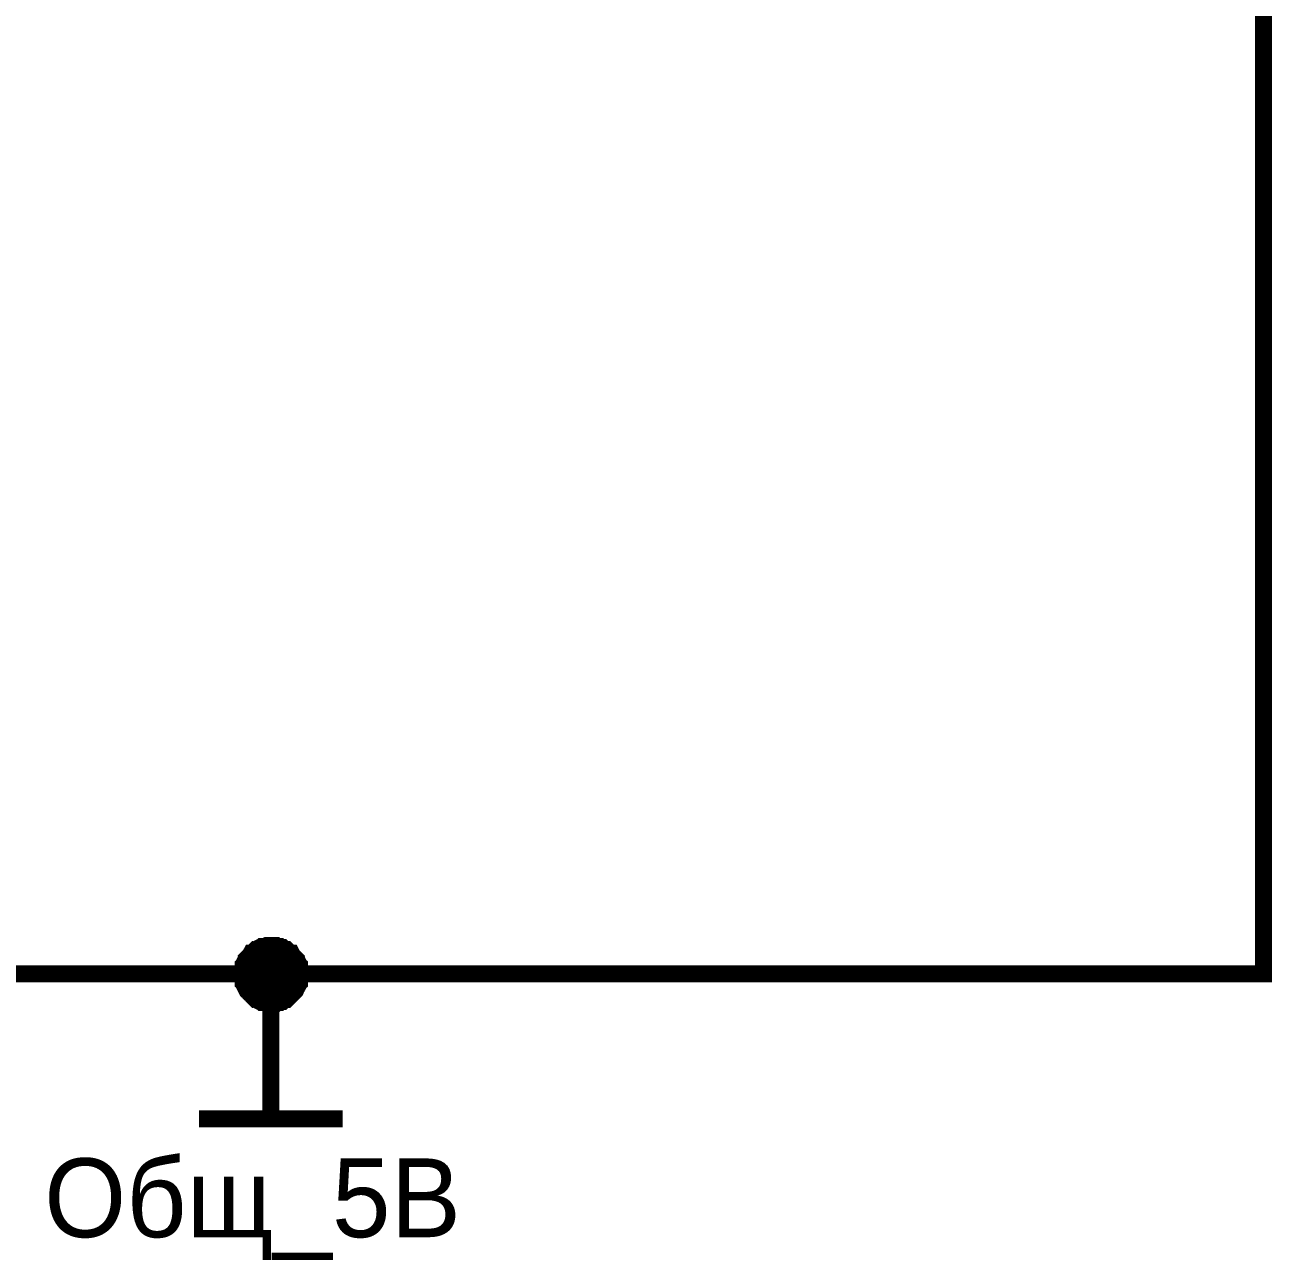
# Model space of a CAD drawing. Extents: x 0 to 594, y 0 to 420.
# Drawn here: x 53.28 to 75.27, y 122.46 to 144.22 of the extents above; entities that cross this region are included whole.
import ezdxf

# ---------------------------------------------------------------- set-up
doc = ezdxf.new("R2010")
doc.units = 0
doc.layers.add('SHEET', color=255, linetype='CONTINUOUS')

msp = doc.modelspace()

# ---------------------------------------------------------------- linework, layer by layer
at = {"layer": 'SHEET'}
for points, const_width in [([(75.118, 157.5), (75.118, 127.498), (57.615, 127.498), (45.13, 127.498), (32.628, 127.498), (32.628, 144.992)], 0.3), ([(57.111, 127.498), (57.111, 127.515), (57.111, 127.55), (57.111, 127.567), (57.129, 127.602), (57.129, 127.619), (57.129, 127.654), (57.146, 127.671), (57.146, 127.689), (57.163, 127.723), (57.181, 127.741), (57.181, 127.758), (57.198, 127.775), (57.216, 127.793), (57.233, 127.81), (57.25, 127.828), (57.268, 127.862), (57.285, 127.862), (57.302, 127.88), (57.32, 127.897), (57.337, 127.914), (57.354, 127.932), (57.372, 127.932), (57.389, 127.949), (57.424, 127.967), (57.441, 127.967), (57.459, 127.984), (57.493, 127.984), (57.511, 127.984), (57.545, 128.001), (57.563, 128.001), (57.598, 128.001), (57.615, 128.001)], 0.3), ([(57.111, 127.498), (57.111, 127.515), (57.111, 127.55), (57.111, 127.567), (57.129, 127.602), (57.129, 127.619), (57.129, 127.654), (57.146, 127.671), (57.146, 127.689), (57.163, 127.723), (57.181, 127.741), (57.181, 127.758), (57.198, 127.775), (57.216, 127.793), (57.233, 127.81), (57.25, 127.828), (57.268, 127.862), (57.285, 127.862), (57.302, 127.88), (57.32, 127.897), (57.337, 127.914), (57.354, 127.932), (57.372, 127.932), (57.389, 127.949), (57.424, 127.967), (57.441, 127.967), (57.459, 127.984), (57.493, 127.984), (57.511, 127.984), (57.545, 128.001), (57.563, 128.001), (57.598, 128.001), (57.615, 128.001)], 0.3), ([(57.111, 127.498), (57.111, 127.515), (57.111, 127.55), (57.111, 127.567), (57.129, 127.602), (57.129, 127.619), (57.129, 127.654), (57.146, 127.671), (57.146, 127.689), (57.163, 127.723), (57.181, 127.741), (57.181, 127.758), (57.198, 127.775), (57.216, 127.793), (57.233, 127.81), (57.25, 127.828), (57.268, 127.862), (57.285, 127.862), (57.302, 127.88), (57.32, 127.897), (57.337, 127.914), (57.354, 127.932), (57.372, 127.932), (57.389, 127.949), (57.424, 127.967), (57.441, 127.967), (57.459, 127.984), (57.493, 127.984), (57.511, 127.984), (57.545, 128.001), (57.563, 128.001), (57.598, 128.001), (57.615, 128.001)], 0.3), ([(57.111, 127.498), (57.111, 127.515), (57.111, 127.55), (57.111, 127.567), (57.129, 127.602), (57.129, 127.619), (57.129, 127.654), (57.146, 127.671), (57.146, 127.689), (57.163, 127.723), (57.181, 127.741), (57.181, 127.758), (57.198, 127.775), (57.216, 127.793), (57.233, 127.81), (57.25, 127.828), (57.268, 127.862), (57.285, 127.862), (57.302, 127.88), (57.32, 127.897), (57.337, 127.914), (57.354, 127.932), (57.372, 127.932), (57.389, 127.949), (57.424, 127.967), (57.441, 127.967), (57.459, 127.984), (57.493, 127.984), (57.511, 127.984), (57.545, 128.001), (57.563, 128.001), (57.598, 128.001), (57.615, 128.001)], 0.3), ([(57.111, 127.498), (57.111, 127.515), (57.111, 127.55), (57.111, 127.567), (57.129, 127.602), (57.129, 127.619), (57.129, 127.654), (57.146, 127.671), (57.146, 127.689), (57.163, 127.723), (57.181, 127.741), (57.181, 127.758), (57.198, 127.775), (57.216, 127.793), (57.233, 127.81), (57.25, 127.828), (57.268, 127.862), (57.285, 127.862), (57.302, 127.88), (57.32, 127.897), (57.337, 127.914), (57.354, 127.932), (57.372, 127.932), (57.389, 127.949), (57.424, 127.967), (57.441, 127.967), (57.459, 127.984), (57.493, 127.984), (57.511, 127.984), (57.545, 128.001), (57.563, 128.001), (57.598, 128.001), (57.615, 128.001)], 0.0991), ([(57.111, 127.498), (57.111, 127.515), (57.111, 127.55), (57.111, 127.567), (57.129, 127.602), (57.129, 127.619), (57.129, 127.654), (57.146, 127.671), (57.146, 127.689), (57.163, 127.723), (57.181, 127.741), (57.181, 127.758), (57.198, 127.775), (57.216, 127.793), (57.233, 127.81), (57.25, 127.828), (57.268, 127.862), (57.285, 127.862), (57.302, 127.88), (57.32, 127.897), (57.337, 127.914), (57.354, 127.932), (57.372, 127.932), (57.389, 127.949), (57.424, 127.967), (57.441, 127.967), (57.459, 127.984), (57.493, 127.984), (57.511, 127.984), (57.545, 128.001), (57.563, 128.001), (57.598, 128.001), (57.615, 128.001)], 0.0991), ([(57.111, 127.498), (57.111, 127.515), (57.111, 127.55), (57.111, 127.567), (57.129, 127.602), (57.129, 127.619), (57.129, 127.654), (57.146, 127.671), (57.146, 127.689), (57.163, 127.723), (57.181, 127.741), (57.181, 127.758), (57.198, 127.775), (57.216, 127.793), (57.233, 127.81), (57.25, 127.828), (57.268, 127.862), (57.285, 127.862), (57.302, 127.88), (57.32, 127.897), (57.337, 127.914), (57.354, 127.932), (57.372, 127.932), (57.389, 127.949), (57.424, 127.967), (57.441, 127.967), (57.459, 127.984), (57.493, 127.984), (57.511, 127.984), (57.545, 128.001), (57.563, 128.001), (57.598, 128.001), (57.615, 128.001)], 0.0991), ([(57.111, 127.498), (57.111, 127.515), (57.111, 127.55), (57.111, 127.567), (57.129, 127.602), (57.129, 127.619), (57.129, 127.654), (57.146, 127.671), (57.146, 127.689), (57.163, 127.723), (57.181, 127.741), (57.181, 127.758), (57.198, 127.775), (57.216, 127.793), (57.233, 127.81), (57.25, 127.828), (57.268, 127.862), (57.285, 127.862), (57.302, 127.88), (57.32, 127.897), (57.337, 127.914), (57.354, 127.932), (57.372, 127.932), (57.389, 127.949), (57.424, 127.967), (57.441, 127.967), (57.459, 127.984), (57.493, 127.984), (57.511, 127.984), (57.545, 128.001), (57.563, 128.001), (57.598, 128.001), (57.615, 128.001)], 0.0991), ([(57.615, 128.001), (57.615, 128.001)], 0.3), ([(57.615, 128.001), (57.65, 128.001), (57.667, 128.001), (57.702, 128.001), (57.719, 127.984), (57.754, 127.984), (57.771, 127.984), (57.789, 127.967), (57.823, 127.967), (57.841, 127.949), (57.858, 127.932), (57.893, 127.932), (57.91, 127.914), (57.928, 127.897), (57.945, 127.88), (57.962, 127.862), (57.98, 127.862), (57.997, 127.828), (58.014, 127.81), (58.032, 127.793), (58.049, 127.775), (58.066, 127.758), (58.066, 127.741), (58.084, 127.723), (58.101, 127.689), (58.101, 127.671), (58.119, 127.654), (58.119, 127.619), (58.119, 127.602), (58.136, 127.567), (58.136, 127.55), (58.136, 127.515), (58.136, 127.498)], 0.3), ([(57.615, 128.001), (57.615, 128.001)], 0.3), ([(57.615, 128.001), (57.65, 128.001), (57.667, 128.001), (57.702, 128.001), (57.719, 127.984), (57.754, 127.984), (57.771, 127.984), (57.789, 127.967), (57.823, 127.967), (57.841, 127.949), (57.858, 127.932), (57.893, 127.932), (57.91, 127.914), (57.928, 127.897), (57.945, 127.88), (57.962, 127.862), (57.98, 127.862), (57.997, 127.828), (58.014, 127.81), (58.032, 127.793), (58.049, 127.775), (58.066, 127.758), (58.066, 127.741), (58.084, 127.723), (58.101, 127.689), (58.101, 127.671), (58.119, 127.654), (58.119, 127.619), (58.119, 127.602), (58.136, 127.567), (58.136, 127.55), (58.136, 127.515), (58.136, 127.498)], 0.3), ([(57.615, 128.001), (57.615, 128.001)], 0.3), ([(57.615, 128.001), (57.65, 128.001), (57.667, 128.001), (57.702, 128.001), (57.719, 127.984), (57.754, 127.984), (57.771, 127.984), (57.789, 127.967), (57.823, 127.967), (57.841, 127.949), (57.858, 127.932), (57.893, 127.932), (57.91, 127.914), (57.928, 127.897), (57.945, 127.88), (57.962, 127.862), (57.98, 127.862), (57.997, 127.828), (58.014, 127.81), (58.032, 127.793), (58.049, 127.775), (58.066, 127.758), (58.066, 127.741), (58.084, 127.723), (58.101, 127.689), (58.101, 127.671), (58.119, 127.654), (58.119, 127.619), (58.119, 127.602), (58.136, 127.567), (58.136, 127.55), (58.136, 127.515), (58.136, 127.498)], 0.3), ([(57.615, 128.001), (57.615, 128.001)], 0.3), ([(57.615, 128.001), (57.65, 128.001), (57.667, 128.001), (57.702, 128.001), (57.719, 127.984), (57.754, 127.984), (57.771, 127.984), (57.789, 127.967), (57.823, 127.967), (57.841, 127.949), (57.858, 127.932), (57.893, 127.932), (57.91, 127.914), (57.928, 127.897), (57.945, 127.88), (57.962, 127.862), (57.98, 127.862), (57.997, 127.828), (58.014, 127.81), (58.032, 127.793), (58.049, 127.775), (58.066, 127.758), (58.066, 127.741), (58.084, 127.723), (58.101, 127.689), (58.101, 127.671), (58.119, 127.654), (58.119, 127.619), (58.119, 127.602), (58.136, 127.567), (58.136, 127.55), (58.136, 127.515), (58.136, 127.498)], 0.3), ([(57.615, 128.001), (57.615, 128.001)], 0.0991), ([(57.615, 128.001), (57.65, 128.001), (57.667, 128.001), (57.702, 128.001), (57.719, 127.984), (57.754, 127.984), (57.771, 127.984), (57.789, 127.967), (57.823, 127.967), (57.841, 127.949), (57.858, 127.932), (57.893, 127.932), (57.91, 127.914), (57.928, 127.897), (57.945, 127.88), (57.962, 127.862), (57.98, 127.862), (57.997, 127.828), (58.014, 127.81), (58.032, 127.793), (58.049, 127.775), (58.066, 127.758), (58.066, 127.741), (58.084, 127.723), (58.101, 127.689), (58.101, 127.671), (58.119, 127.654), (58.119, 127.619), (58.119, 127.602), (58.136, 127.567), (58.136, 127.55), (58.136, 127.515), (58.136, 127.498)], 0.0991), ([(57.615, 128.001), (57.615, 128.001)], 0.0991), ([(57.615, 128.001), (57.65, 128.001), (57.667, 128.001), (57.702, 128.001), (57.719, 127.984), (57.754, 127.984), (57.771, 127.984), (57.789, 127.967), (57.823, 127.967), (57.841, 127.949), (57.858, 127.932), (57.893, 127.932), (57.91, 127.914), (57.928, 127.897), (57.945, 127.88), (57.962, 127.862), (57.98, 127.862), (57.997, 127.828), (58.014, 127.81), (58.032, 127.793), (58.049, 127.775), (58.066, 127.758), (58.066, 127.741), (58.084, 127.723), (58.101, 127.689), (58.101, 127.671), (58.119, 127.654), (58.119, 127.619), (58.119, 127.602), (58.136, 127.567), (58.136, 127.55), (58.136, 127.515), (58.136, 127.498)], 0.0991), ([(57.615, 128.001), (57.615, 128.001)], 0.0991), ([(57.615, 128.001), (57.65, 128.001), (57.667, 128.001), (57.702, 128.001), (57.719, 127.984), (57.754, 127.984), (57.771, 127.984), (57.789, 127.967), (57.823, 127.967), (57.841, 127.949), (57.858, 127.932), (57.893, 127.932), (57.91, 127.914), (57.928, 127.897), (57.945, 127.88), (57.962, 127.862), (57.98, 127.862), (57.997, 127.828), (58.014, 127.81), (58.032, 127.793), (58.049, 127.775), (58.066, 127.758), (58.066, 127.741), (58.084, 127.723), (58.101, 127.689), (58.101, 127.671), (58.119, 127.654), (58.119, 127.619), (58.119, 127.602), (58.136, 127.567), (58.136, 127.55), (58.136, 127.515), (58.136, 127.498)], 0.0991), ([(57.615, 128.001), (57.615, 128.001)], 0.0991), ([(57.615, 128.001), (57.65, 128.001), (57.667, 128.001), (57.702, 128.001), (57.719, 127.984), (57.754, 127.984), (57.771, 127.984), (57.789, 127.967), (57.823, 127.967), (57.841, 127.949), (57.858, 127.932), (57.893, 127.932), (57.91, 127.914), (57.928, 127.897), (57.945, 127.88), (57.962, 127.862), (57.98, 127.862), (57.997, 127.828), (58.014, 127.81), (58.032, 127.793), (58.049, 127.775), (58.066, 127.758), (58.066, 127.741), (58.084, 127.723), (58.101, 127.689), (58.101, 127.671), (58.119, 127.654), (58.119, 127.619), (58.119, 127.602), (58.136, 127.567), (58.136, 127.55), (58.136, 127.515), (58.136, 127.498)], 0.0991), ([(57.615, 126.976), (57.598, 126.976), (57.563, 126.976), (57.545, 126.976), (57.511, 126.994), (57.493, 126.994), (57.459, 126.994), (57.441, 127.011), (57.424, 127.011), (57.389, 127.028), (57.372, 127.046), (57.354, 127.046), (57.337, 127.063), (57.32, 127.081), (57.302, 127.098), (57.285, 127.115), (57.268, 127.133), (57.25, 127.15), (57.233, 127.167), (57.216, 127.185), (57.198, 127.202), (57.181, 127.237), (57.181, 127.254), (57.163, 127.272), (57.146, 127.306), (57.146, 127.324), (57.129, 127.341), (57.129, 127.376), (57.129, 127.393), (57.111, 127.428), (57.111, 127.445), (57.111, 127.48), (57.111, 127.498)], 0.3), ([(57.111, 127.498), (57.111, 127.498)], 0.3), ([(57.615, 126.976), (57.598, 126.976), (57.563, 126.976), (57.545, 126.976), (57.511, 126.994), (57.493, 126.994), (57.459, 126.994), (57.441, 127.011), (57.424, 127.011), (57.389, 127.028), (57.372, 127.046), (57.354, 127.046), (57.337, 127.063), (57.32, 127.081), (57.302, 127.098), (57.285, 127.115), (57.268, 127.133), (57.25, 127.15), (57.233, 127.167), (57.216, 127.185), (57.198, 127.202), (57.181, 127.237), (57.181, 127.254), (57.163, 127.272), (57.146, 127.306), (57.146, 127.324), (57.129, 127.341), (57.129, 127.376), (57.129, 127.393), (57.111, 127.428), (57.111, 127.445), (57.111, 127.48), (57.111, 127.498)], 0.3), ([(57.111, 127.498), (57.111, 127.498)], 0.3), ([(57.615, 126.976), (57.598, 126.976), (57.563, 126.976), (57.545, 126.976), (57.511, 126.994), (57.493, 126.994), (57.459, 126.994), (57.441, 127.011), (57.424, 127.011), (57.389, 127.028), (57.372, 127.046), (57.354, 127.046), (57.337, 127.063), (57.32, 127.081), (57.302, 127.098), (57.285, 127.115), (57.268, 127.133), (57.25, 127.15), (57.233, 127.167), (57.216, 127.185), (57.198, 127.202), (57.181, 127.237), (57.181, 127.254), (57.163, 127.272), (57.146, 127.306), (57.146, 127.324), (57.129, 127.341), (57.129, 127.376), (57.129, 127.393), (57.111, 127.428), (57.111, 127.445), (57.111, 127.48), (57.111, 127.498)], 0.3), ([(57.111, 127.498), (57.111, 127.498)], 0.3), ([(57.615, 126.976), (57.598, 126.976), (57.563, 126.976), (57.545, 126.976), (57.511, 126.994), (57.493, 126.994), (57.459, 126.994), (57.441, 127.011), (57.424, 127.011), (57.389, 127.028), (57.372, 127.046), (57.354, 127.046), (57.337, 127.063), (57.32, 127.081), (57.302, 127.098), (57.285, 127.115), (57.268, 127.133), (57.25, 127.15), (57.233, 127.167), (57.216, 127.185), (57.198, 127.202), (57.181, 127.237), (57.181, 127.254), (57.163, 127.272), (57.146, 127.306), (57.146, 127.324), (57.129, 127.341), (57.129, 127.376), (57.129, 127.393), (57.111, 127.428), (57.111, 127.445), (57.111, 127.48), (57.111, 127.498)], 0.3), ([(57.111, 127.498), (57.111, 127.498)], 0.3), ([(57.615, 126.976), (57.598, 126.976), (57.563, 126.976), (57.545, 126.976), (57.511, 126.994), (57.493, 126.994), (57.459, 126.994), (57.441, 127.011), (57.424, 127.011), (57.389, 127.028), (57.372, 127.046), (57.354, 127.046), (57.337, 127.063), (57.32, 127.081), (57.302, 127.098), (57.285, 127.115), (57.268, 127.133), (57.25, 127.15), (57.233, 127.167), (57.216, 127.185), (57.198, 127.202), (57.181, 127.237), (57.181, 127.254), (57.163, 127.272), (57.146, 127.306), (57.146, 127.324), (57.129, 127.341), (57.129, 127.376), (57.129, 127.393), (57.111, 127.428), (57.111, 127.445), (57.111, 127.48), (57.111, 127.498)], 0.0991), ([(57.111, 127.498), (57.111, 127.498)], 0.0991), ([(57.615, 126.976), (57.598, 126.976), (57.563, 126.976), (57.545, 126.976), (57.511, 126.994), (57.493, 126.994), (57.459, 126.994), (57.441, 127.011), (57.424, 127.011), (57.389, 127.028), (57.372, 127.046), (57.354, 127.046), (57.337, 127.063), (57.32, 127.081), (57.302, 127.098), (57.285, 127.115), (57.268, 127.133), (57.25, 127.15), (57.233, 127.167), (57.216, 127.185), (57.198, 127.202), (57.181, 127.237), (57.181, 127.254), (57.163, 127.272), (57.146, 127.306), (57.146, 127.324), (57.129, 127.341), (57.129, 127.376), (57.129, 127.393), (57.111, 127.428), (57.111, 127.445), (57.111, 127.48), (57.111, 127.498)], 0.0991), ([(57.111, 127.498), (57.111, 127.498)], 0.0991), ([(57.615, 126.976), (57.598, 126.976), (57.563, 126.976), (57.545, 126.976), (57.511, 126.994), (57.493, 126.994), (57.459, 126.994), (57.441, 127.011), (57.424, 127.011), (57.389, 127.028), (57.372, 127.046), (57.354, 127.046), (57.337, 127.063), (57.32, 127.081), (57.302, 127.098), (57.285, 127.115), (57.268, 127.133), (57.25, 127.15), (57.233, 127.167), (57.216, 127.185), (57.198, 127.202), (57.181, 127.237), (57.181, 127.254), (57.163, 127.272), (57.146, 127.306), (57.146, 127.324), (57.129, 127.341), (57.129, 127.376), (57.129, 127.393), (57.111, 127.428), (57.111, 127.445), (57.111, 127.48), (57.111, 127.498)], 0.0991), ([(57.111, 127.498), (57.111, 127.498)], 0.0991), ([(57.615, 126.976), (57.598, 126.976), (57.563, 126.976), (57.545, 126.976), (57.511, 126.994), (57.493, 126.994), (57.459, 126.994), (57.441, 127.011), (57.424, 127.011), (57.389, 127.028), (57.372, 127.046), (57.354, 127.046), (57.337, 127.063), (57.32, 127.081), (57.302, 127.098), (57.285, 127.115), (57.268, 127.133), (57.25, 127.15), (57.233, 127.167), (57.216, 127.185), (57.198, 127.202), (57.181, 127.237), (57.181, 127.254), (57.163, 127.272), (57.146, 127.306), (57.146, 127.324), (57.129, 127.341), (57.129, 127.376), (57.129, 127.393), (57.111, 127.428), (57.111, 127.445), (57.111, 127.48), (57.111, 127.498)], 0.0991), ([(57.111, 127.498), (57.111, 127.498)], 0.0991), ([(57.615, 127.498), (57.615, 124.944)], 0.3), ([(58.136, 127.498), (58.136, 127.48), (58.136, 127.445), (58.136, 127.428), (58.119, 127.393), (58.119, 127.376), (58.119, 127.341), (58.101, 127.324), (58.101, 127.306), (58.084, 127.272), (58.066, 127.254), (58.066, 127.237), (58.049, 127.202), (58.032, 127.185), (58.014, 127.167), (57.997, 127.15), (57.98, 127.133), (57.962, 127.115), (57.945, 127.098), (57.928, 127.081), (57.91, 127.063), (57.893, 127.046), (57.858, 127.046), (57.841, 127.028), (57.823, 127.011), (57.789, 127.011), (57.771, 126.994), (57.754, 126.994), (57.719, 126.994), (57.702, 126.976), (57.667, 126.976), (57.65, 126.976), (57.615, 126.976)], 0.3), ([(58.136, 127.498), (58.136, 127.48), (58.136, 127.445), (58.136, 127.428), (58.119, 127.393), (58.119, 127.376), (58.119, 127.341), (58.101, 127.324), (58.101, 127.306), (58.084, 127.272), (58.066, 127.254), (58.066, 127.237), (58.049, 127.202), (58.032, 127.185), (58.014, 127.167), (57.997, 127.15), (57.98, 127.133), (57.962, 127.115), (57.945, 127.098), (57.928, 127.081), (57.91, 127.063), (57.893, 127.046), (57.858, 127.046), (57.841, 127.028), (57.823, 127.011), (57.789, 127.011), (57.771, 126.994), (57.754, 126.994), (57.719, 126.994), (57.702, 126.976), (57.667, 126.976), (57.65, 126.976), (57.615, 126.976)], 0.3), ([(58.136, 127.498), (58.136, 127.48), (58.136, 127.445), (58.136, 127.428), (58.119, 127.393), (58.119, 127.376), (58.119, 127.341), (58.101, 127.324), (58.101, 127.306), (58.084, 127.272), (58.066, 127.254), (58.066, 127.237), (58.049, 127.202), (58.032, 127.185), (58.014, 127.167), (57.997, 127.15), (57.98, 127.133), (57.962, 127.115), (57.945, 127.098), (57.928, 127.081), (57.91, 127.063), (57.893, 127.046), (57.858, 127.046), (57.841, 127.028), (57.823, 127.011), (57.789, 127.011), (57.771, 126.994), (57.754, 126.994), (57.719, 126.994), (57.702, 126.976), (57.667, 126.976), (57.65, 126.976), (57.615, 126.976)], 0.3), ([(58.136, 127.498), (58.136, 127.48), (58.136, 127.445), (58.136, 127.428), (58.119, 127.393), (58.119, 127.376), (58.119, 127.341), (58.101, 127.324), (58.101, 127.306), (58.084, 127.272), (58.066, 127.254), (58.066, 127.237), (58.049, 127.202), (58.032, 127.185), (58.014, 127.167), (57.997, 127.15), (57.98, 127.133), (57.962, 127.115), (57.945, 127.098), (57.928, 127.081), (57.91, 127.063), (57.893, 127.046), (57.858, 127.046), (57.841, 127.028), (57.823, 127.011), (57.789, 127.011), (57.771, 126.994), (57.754, 126.994), (57.719, 126.994), (57.702, 126.976), (57.667, 126.976), (57.65, 126.976), (57.615, 126.976)], 0.3), ([(58.136, 127.498), (58.136, 127.48), (58.136, 127.445), (58.136, 127.428), (58.119, 127.393), (58.119, 127.376), (58.119, 127.341), (58.101, 127.324), (58.101, 127.306), (58.084, 127.272), (58.066, 127.254), (58.066, 127.237), (58.049, 127.202), (58.032, 127.185), (58.014, 127.167), (57.997, 127.15), (57.98, 127.133), (57.962, 127.115), (57.945, 127.098), (57.928, 127.081), (57.91, 127.063), (57.893, 127.046), (57.858, 127.046), (57.841, 127.028), (57.823, 127.011), (57.789, 127.011), (57.771, 126.994), (57.754, 126.994), (57.719, 126.994), (57.702, 126.976), (57.667, 126.976), (57.65, 126.976), (57.615, 126.976)], 0.0991), ([(58.136, 127.498), (58.136, 127.48), (58.136, 127.445), (58.136, 127.428), (58.119, 127.393), (58.119, 127.376), (58.119, 127.341), (58.101, 127.324), (58.101, 127.306), (58.084, 127.272), (58.066, 127.254), (58.066, 127.237), (58.049, 127.202), (58.032, 127.185), (58.014, 127.167), (57.997, 127.15), (57.98, 127.133), (57.962, 127.115), (57.945, 127.098), (57.928, 127.081), (57.91, 127.063), (57.893, 127.046), (57.858, 127.046), (57.841, 127.028), (57.823, 127.011), (57.789, 127.011), (57.771, 126.994), (57.754, 126.994), (57.719, 126.994), (57.702, 126.976), (57.667, 126.976), (57.65, 126.976), (57.615, 126.976)], 0.0991), ([(58.136, 127.498), (58.136, 127.48), (58.136, 127.445), (58.136, 127.428), (58.119, 127.393), (58.119, 127.376), (58.119, 127.341), (58.101, 127.324), (58.101, 127.306), (58.084, 127.272), (58.066, 127.254), (58.066, 127.237), (58.049, 127.202), (58.032, 127.185), (58.014, 127.167), (57.997, 127.15), (57.98, 127.133), (57.962, 127.115), (57.945, 127.098), (57.928, 127.081), (57.91, 127.063), (57.893, 127.046), (57.858, 127.046), (57.841, 127.028), (57.823, 127.011), (57.789, 127.011), (57.771, 126.994), (57.754, 126.994), (57.719, 126.994), (57.702, 126.976), (57.667, 126.976), (57.65, 126.976), (57.615, 126.976)], 0.0991), ([(58.136, 127.498), (58.136, 127.48), (58.136, 127.445), (58.136, 127.428), (58.119, 127.393), (58.119, 127.376), (58.119, 127.341), (58.101, 127.324), (58.101, 127.306), (58.084, 127.272), (58.066, 127.254), (58.066, 127.237), (58.049, 127.202), (58.032, 127.185), (58.014, 127.167), (57.997, 127.15), (57.98, 127.133), (57.962, 127.115), (57.945, 127.098), (57.928, 127.081), (57.91, 127.063), (57.893, 127.046), (57.858, 127.046), (57.841, 127.028), (57.823, 127.011), (57.789, 127.011), (57.771, 126.994), (57.754, 126.994), (57.719, 126.994), (57.702, 126.976), (57.667, 126.976), (57.65, 126.976), (57.615, 126.976)], 0.0991), ([(58.136, 127.498), (58.136, 127.498), (58.136, 127.498), (58.136, 127.498), (58.136, 127.498), (58.136, 127.498), (58.136, 127.498), (58.136, 127.498), (58.136, 127.498), (58.136, 127.498), (58.136, 127.498), (58.136, 127.498), (58.136, 127.498), (58.136, 127.498), (58.136, 127.498), (58.136, 127.498), (58.136, 127.498), (58.136, 127.498), (58.136, 127.498), (58.136, 127.498), (58.136, 127.498), (58.136, 127.498), (58.136, 127.498), (58.136, 127.498), (58.136, 127.498), (58.136, 127.498), (58.136, 127.498), (58.136, 127.498), (58.136, 127.498), (58.136, 127.498), (58.136, 127.498), (58.136, 127.498), (58.136, 127.498)], 0.3), ([(58.136, 127.498), (58.136, 127.498)], 0.3), ([(58.136, 127.498), (58.136, 127.498), (58.136, 127.498), (58.136, 127.498), (58.136, 127.498), (58.136, 127.498), (58.136, 127.498), (58.136, 127.498), (58.136, 127.498), (58.136, 127.498), (58.136, 127.498), (58.136, 127.498), (58.136, 127.498), (58.136, 127.498), (58.136, 127.498), (58.136, 127.498), (58.136, 127.498), (58.136, 127.498), (58.136, 127.498), (58.136, 127.498), (58.136, 127.498), (58.136, 127.498), (58.136, 127.498), (58.136, 127.498), (58.136, 127.498), (58.136, 127.498), (58.136, 127.498), (58.136, 127.498), (58.136, 127.498), (58.136, 127.498), (58.136, 127.498), (58.136, 127.498), (58.136, 127.498)], 0.3), ([(58.136, 127.498), (58.136, 127.498)], 0.3), ([(58.136, 127.498), (58.136, 127.498), (58.136, 127.498), (58.136, 127.498), (58.136, 127.498), (58.136, 127.498), (58.136, 127.498), (58.136, 127.498), (58.136, 127.498), (58.136, 127.498), (58.136, 127.498), (58.136, 127.498), (58.136, 127.498), (58.136, 127.498), (58.136, 127.498), (58.136, 127.498), (58.136, 127.498), (58.136, 127.498), (58.136, 127.498), (58.136, 127.498), (58.136, 127.498), (58.136, 127.498), (58.136, 127.498), (58.136, 127.498), (58.136, 127.498), (58.136, 127.498), (58.136, 127.498), (58.136, 127.498), (58.136, 127.498), (58.136, 127.498), (58.136, 127.498), (58.136, 127.498), (58.136, 127.498)], 0.3), ([(58.136, 127.498), (58.136, 127.498)], 0.3), ([(58.136, 127.498), (58.136, 127.498), (58.136, 127.498), (58.136, 127.498), (58.136, 127.498), (58.136, 127.498), (58.136, 127.498), (58.136, 127.498), (58.136, 127.498), (58.136, 127.498), (58.136, 127.498), (58.136, 127.498), (58.136, 127.498), (58.136, 127.498), (58.136, 127.498), (58.136, 127.498), (58.136, 127.498), (58.136, 127.498), (58.136, 127.498), (58.136, 127.498), (58.136, 127.498), (58.136, 127.498), (58.136, 127.498), (58.136, 127.498), (58.136, 127.498), (58.136, 127.498), (58.136, 127.498), (58.136, 127.498), (58.136, 127.498), (58.136, 127.498), (58.136, 127.498), (58.136, 127.498), (58.136, 127.498)], 0.3), ([(58.136, 127.498), (58.136, 127.498)], 0.3), ([(58.136, 127.498), (58.136, 127.498), (58.136, 127.498), (58.136, 127.498), (58.136, 127.498), (58.136, 127.498), (58.136, 127.498), (58.136, 127.498), (58.136, 127.498), (58.136, 127.498), (58.136, 127.498), (58.136, 127.498), (58.136, 127.498), (58.136, 127.498), (58.136, 127.498), (58.136, 127.498), (58.136, 127.498), (58.136, 127.498), (58.136, 127.498), (58.136, 127.498), (58.136, 127.498), (58.136, 127.498), (58.136, 127.498), (58.136, 127.498), (58.136, 127.498), (58.136, 127.498), (58.136, 127.498), (58.136, 127.498), (58.136, 127.498), (58.136, 127.498), (58.136, 127.498), (58.136, 127.498), (58.136, 127.498)], 0.0991), ([(58.136, 127.498), (58.136, 127.498)], 0.0991), ([(58.136, 127.498), (58.136, 127.498), (58.136, 127.498), (58.136, 127.498), (58.136, 127.498), (58.136, 127.498), (58.136, 127.498), (58.136, 127.498), (58.136, 127.498), (58.136, 127.498), (58.136, 127.498), (58.136, 127.498), (58.136, 127.498), (58.136, 127.498), (58.136, 127.498), (58.136, 127.498), (58.136, 127.498), (58.136, 127.498), (58.136, 127.498), (58.136, 127.498), (58.136, 127.498), (58.136, 127.498), (58.136, 127.498), (58.136, 127.498), (58.136, 127.498), (58.136, 127.498), (58.136, 127.498), (58.136, 127.498), (58.136, 127.498), (58.136, 127.498), (58.136, 127.498), (58.136, 127.498), (58.136, 127.498)], 0.0991), ([(58.136, 127.498), (58.136, 127.498)], 0.0991), ([(58.136, 127.498), (58.136, 127.498), (58.136, 127.498), (58.136, 127.498), (58.136, 127.498), (58.136, 127.498), (58.136, 127.498), (58.136, 127.498), (58.136, 127.498), (58.136, 127.498), (58.136, 127.498), (58.136, 127.498), (58.136, 127.498), (58.136, 127.498), (58.136, 127.498), (58.136, 127.498), (58.136, 127.498), (58.136, 127.498), (58.136, 127.498), (58.136, 127.498), (58.136, 127.498), (58.136, 127.498), (58.136, 127.498), (58.136, 127.498), (58.136, 127.498), (58.136, 127.498), (58.136, 127.498), (58.136, 127.498), (58.136, 127.498), (58.136, 127.498), (58.136, 127.498), (58.136, 127.498), (58.136, 127.498)], 0.0991), ([(58.136, 127.498), (58.136, 127.498)], 0.0991), ([(58.136, 127.498), (58.136, 127.498), (58.136, 127.498), (58.136, 127.498), (58.136, 127.498), (58.136, 127.498), (58.136, 127.498), (58.136, 127.498), (58.136, 127.498), (58.136, 127.498), (58.136, 127.498), (58.136, 127.498), (58.136, 127.498), (58.136, 127.498), (58.136, 127.498), (58.136, 127.498), (58.136, 127.498), (58.136, 127.498), (58.136, 127.498), (58.136, 127.498), (58.136, 127.498), (58.136, 127.498), (58.136, 127.498), (58.136, 127.498), (58.136, 127.498), (58.136, 127.498), (58.136, 127.498), (58.136, 127.498), (58.136, 127.498), (58.136, 127.498), (58.136, 127.498), (58.136, 127.498), (58.136, 127.498)], 0.0991), ([(58.136, 127.498), (58.136, 127.498)], 0.0991), ([(56.347, 124.944), (58.883, 124.944)], 0.3)]:
    msp.add_lwpolyline(points, dxfattribs=dict(at, const_width=const_width))
at = {"layer": 'SHEET', "const_width": 0.508}
msp.add_lwpolyline([(57.246, 127.5, 1), (57.754, 127.5, 1)], format="xyb", close=True, dxfattribs=at)

# ---------------------------------------------------------------- texts
at = {"layer": 'SHEET'}
msp.add_text('Общ_5В', height=1.3898, dxfattribs=at).set_placement((53.621, 122.859))

doc.saveas('drawing.dxf')
